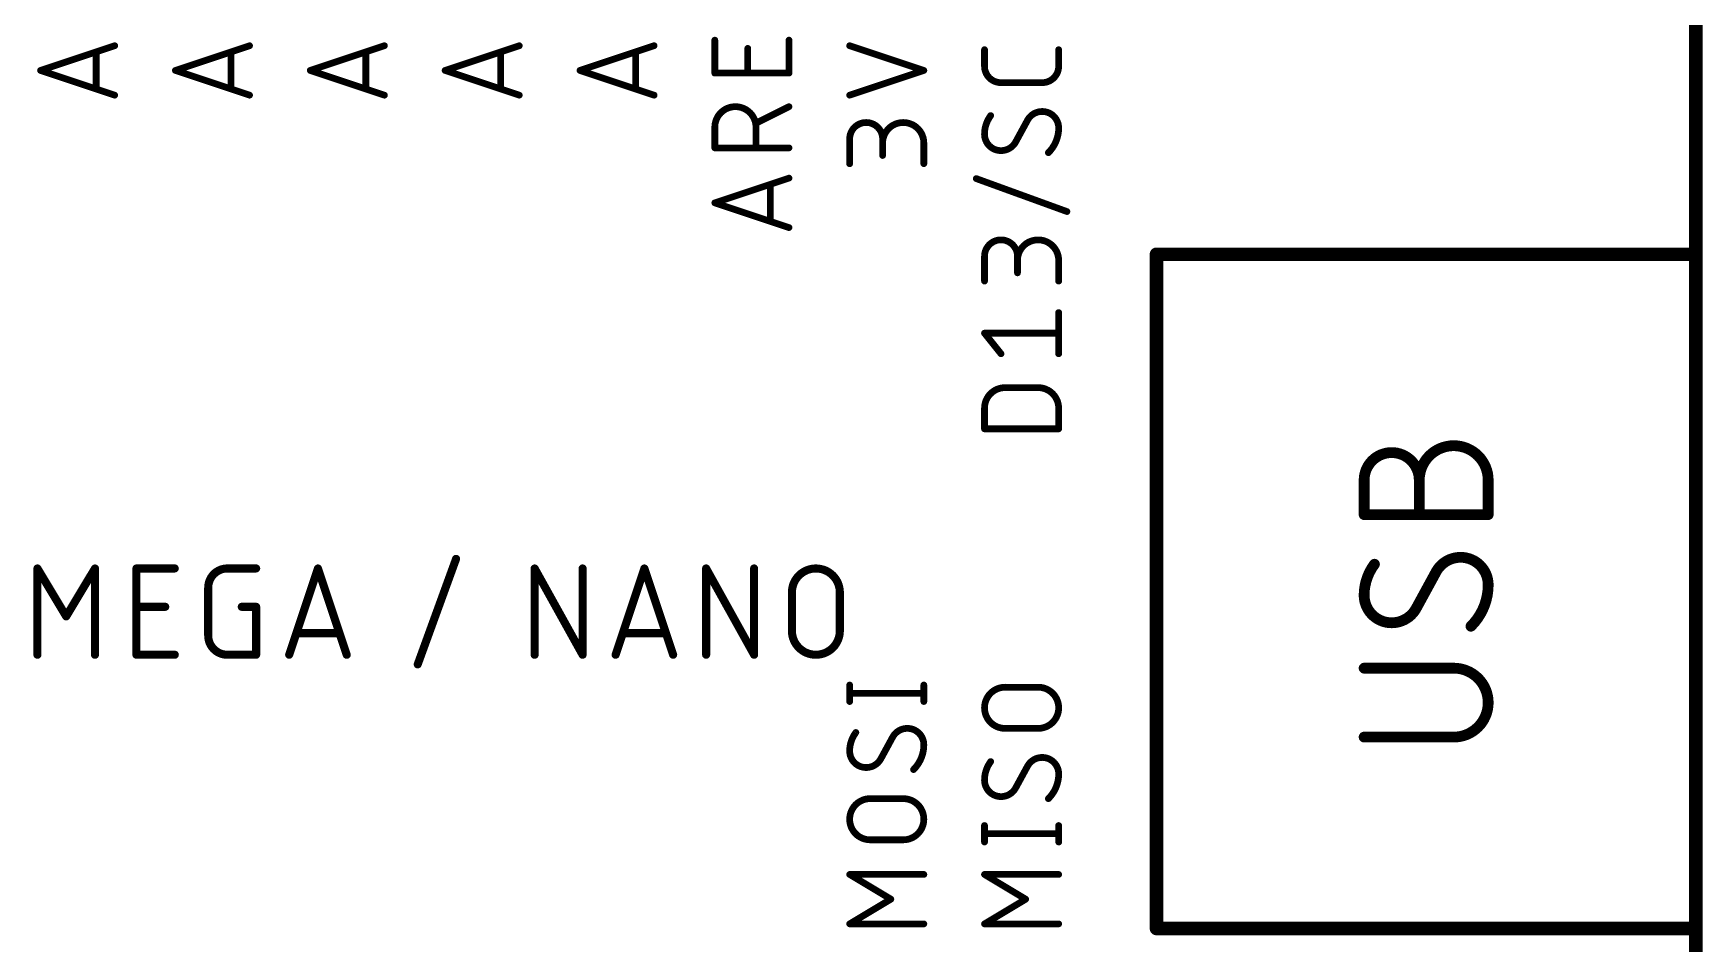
# Model space of a CAD drawing. Extents: x -165 to 95, y -26 to 154.
# Drawn here: x -117.67 to -86.23, y 55.6 to 72.74 of the extents above; entities that cross this region are included whole.
import ezdxf

# ---------------------------------------------------------------- set-up
doc = ezdxf.new("R2010")
doc.units = 0
doc.layers.add('94', color=14, linetype='CONTINUOUS')
doc.layers.add('95', color=250, linetype='CONTINUOUS')

msp = doc.modelspace()

# ---------------------------------------------------------------- linework, layer by layer
at = {"layer": '94'}
for points, const_width in [([(-86.36, 76.2), (-86.36, 68.58)], 0.254), ([(-96.52, 55.88), (-96.52, 68.58)], 0.254), ([(-96.52, 68.58), (-86.36, 68.58)], 0.254), ([(-86.36, 68.58), (-86.36, 55.88)], 0.254), ([(-92.6084, 63.6761), (-92.6084, 64.3253)], 0.2032), ([(-91.5698, 63.6761), (-91.5698, 64.3253)], 0.2032), ([(-90.2716, 64.3253), (-90.2716, 63.6761)], 0.2032), ([(-90.2716, 63.6761), (-92.6084, 63.6761)], 0.2032), ([(-110.4343, 60.8556), (-109.7118, 62.8424)], 0.1524), ([(-117.5969, 61.0362), (-117.5969, 62.6618)], 0.1524), ([(-117.5969, 62.6618), (-117.055, 61.7587)], 0.1524), ([(-117.055, 61.7587), (-116.5131, 62.6618)], 0.1524), ([(-116.5131, 62.6618), (-116.5131, 61.0362)], 0.1524), ([(-115.732, 61.0362), (-115.732, 62.6618)], 0.1524), ([(-115.732, 62.6618), (-115.0096, 62.6618)], 0.1524), ([(-114.0191, 62.6618), (-113.4772, 62.6618)], 0.1524), ([(-112.8554, 61.0362), (-112.3135, 62.6618)], 0.1524), ([(-112.3135, 62.6618), (-111.7717, 61.0362)], 0.1524), ([(-108.232, 61.0362), (-108.232, 62.6618)], 0.1524), ([(-108.232, 62.6618), (-107.3289, 61.0362)], 0.1524), ([(-107.3289, 61.0362), (-107.3289, 62.6618)], 0.1524), ([(-106.7071, 61.0362), (-106.1652, 62.6618)], 0.1524), ([(-106.1652, 62.6618), (-105.6234, 61.0362)], 0.1524), ([(-105.0016, 61.0362), (-105.0016, 62.6618)], 0.1524), ([(-105.0016, 62.6618), (-104.0985, 61.0362)], 0.1524), ([(-104.0985, 61.0362), (-104.0985, 62.6618)], 0.1524), ([(-91.2453, 62.6121), (-91.6347, 61.8981)], 0.2032), ([(-114.3803, 61.3974), (-114.3803, 62.3006)], 0.1524), ([(-103.3863, 61.4878), (-103.3863, 62.2102)], 0.1524), ([(-102.4832, 62.2102), (-102.4832, 61.4878)], 0.1524), ([(-115.732, 61.9393), (-115.1902, 61.9393)], 0.1524), ([(-113.7481, 61.9393), (-113.4772, 61.9393)], 0.1524), ([(-113.4772, 61.9393), (-113.4772, 61.0362)], 0.1524), ([(-111.9071, 61.4426), (-112.7199, 61.4426)], 0.1524), ([(-105.7588, 61.4426), (-106.5716, 61.4426)], 0.1524), ([(-115.0096, 61.0362), (-115.732, 61.0362)], 0.1524), ([(-113.4772, 61.0362), (-114.0191, 61.0362)], 0.1524), ([(-90.9207, 60.7839), (-92.6084, 60.7839)], 0.2032), ([(-92.6084, 59.4856), (-90.9207, 59.4856)], 0.2032), ([(-86.36, 55.88), (-96.52, 55.88)], 0.254), ([(-86.36, 55.88), (-86.36, 48.26)], 0.254)]:
    msp.add_lwpolyline(points, dxfattribs=dict(at, const_width=const_width))
for points, const_width in [([(-96.4565, 68.58, 1), (-96.5835, 68.58)], 0.127), ([(-96.52, 68.6435, 1), (-96.52, 68.5165)], 0.127), ([(-86.2965, 68.58, 1), (-86.4235, 68.58)], 0.127), ([(-86.4235, 68.58, 1), (-86.2965, 68.58)], 0.127), ([(-86.36, 68.5165, 1), (-86.36, 68.6435)], 0.127), ([(-91.5698, 64.3253, 1), (-92.6084, 64.3253)], 0.2032), ([(-90.2716, 64.3253, 1), (-91.5698, 64.3253)], 0.2032), ([(-92.5576, 64.3253, 1), (-92.6592, 64.3253)], 0.1016), ([(-92.6592, 64.3253, 1), (-92.5576, 64.3253)], 0.1016), ([(-91.519, 64.3253, 1), (-91.6206, 64.3253)], 0.1016), ([(-91.6206, 64.3253, 1), (-91.519, 64.3253)], 0.1016), ([(-91.6206, 64.3253, 1), (-91.519, 64.3253)], 0.1016), ([(-90.2208, 64.3253, 1), (-90.3224, 64.3253)], 0.1016), ([(-90.3224, 64.3253, 1), (-90.2208, 64.3253)], 0.1016), ([(-92.6084, 63.7269, 1), (-92.6084, 63.6253)], 0.1016), ([(-92.6592, 63.6761, 1), (-92.5576, 63.6761)], 0.1016), ([(-91.6206, 63.6761, 1), (-91.519, 63.6761)], 0.1016), ([(-90.3224, 63.6761, 1), (-90.2208, 63.6761)], 0.1016), ([(-90.2716, 63.6253, 1), (-90.2716, 63.7269)], 0.1016), ([(-109.676, 62.8294, 1), (-109.7476, 62.8554)], 0.0762), ([(-90.7909, 62.8717, 0.2656), (-91.2453, 62.6121)], 0.2032), ([(-90.2716, 62.3524, 0.4142), (-90.7909, 62.8717)], 0.2032), ([(-90.7909, 62.9225, 1), (-90.7909, 62.8209)], 0.1016), ([(-90.7909, 62.8209, 1), (-90.7909, 62.9225)], 0.1016), ([(-117.5588, 62.6618, 1), (-117.635, 62.6618)], 0.0762), ([(-117.5642, 62.6814, 1), (-117.6295, 62.6422)], 0.0762), ([(-116.475, 62.6618, 1), (-116.5512, 62.6618)], 0.0762), ([(-116.4805, 62.6422, 1), (-116.5458, 62.6814)], 0.0762), ([(-115.6939, 62.6618, 1), (-115.7701, 62.6618)], 0.0762), ([(-115.732, 62.6999, 1), (-115.732, 62.6237)], 0.0762), ([(-115.0096, 62.6237, 1), (-115.0096, 62.6999)], 0.0762), ([(-114.0191, 62.6618, 0.4142), (-114.3803, 62.3006)], 0.1524), ([(-114.0191, 62.6999, 1), (-114.0191, 62.6237)], 0.0762), ([(-114.0191, 62.6237, 1), (-114.0191, 62.6999)], 0.0762), ([(-113.4772, 62.6237, 1), (-113.4772, 62.6999)], 0.0762), ([(-112.2774, 62.6738, 1), (-112.3497, 62.6498)], 0.0762), ([(-112.2774, 62.6498, 1), (-112.3497, 62.6738)], 0.0762), ([(-108.1939, 62.6618, 1), (-108.2701, 62.6618)], 0.0762), ([(-108.1987, 62.6803, 1), (-108.2653, 62.6433)], 0.0762), ([(-107.2908, 62.6618, 1), (-107.367, 62.6618)], 0.0762), ([(-106.1291, 62.6738, 1), (-106.2014, 62.6498)], 0.0762), ([(-106.1291, 62.6498, 1), (-106.2014, 62.6738)], 0.0762), ([(-104.9635, 62.6618, 1), (-105.0397, 62.6618)], 0.0762), ([(-104.9683, 62.6803, 1), (-105.0349, 62.6433)], 0.0762), ([(-104.0604, 62.6618, 1), (-104.1366, 62.6618)], 0.0762), ([(-102.4832, 62.2102, 1), (-103.3863, 62.2102)], 0.1524), ([(-92.4137, 62.7419, 0.1623), (-92.6084, 62.1577)], 0.2032), ([(-92.373, 62.7114, 1), (-92.4543, 62.7724)], 0.1016), ([(-91.289, 62.6379, 1), (-91.2015, 62.5863)], 0.1016), ([(-91.2007, 62.5878, 1), (-91.2899, 62.6364)], 0.1016), ([(-114.3422, 62.3006, 1), (-114.4184, 62.3006)], 0.0762), ([(-114.4184, 62.3006, 1), (-114.3422, 62.3006)], 0.0762), ([(-103.3482, 62.2102, 1), (-103.4244, 62.2102)], 0.0762), ([(-102.4451, 62.2102, 1), (-102.5213, 62.2102)], 0.0762), ([(-92.6084, 62.1577, 0.4142), (-92.0891, 61.6384)], 0.2032), ([(-92.5576, 62.1577, 1), (-92.6592, 62.1577)], 0.1016), ([(-90.5962, 61.5735, 0.2), (-90.2716, 62.3524)], 0.2032), ([(-90.2208, 62.3524, 1), (-90.3224, 62.3524)], 0.1016), ([(-90.3224, 62.3524, 1), (-90.2208, 62.3524)], 0.1016), ([(-115.732, 61.9774, 1), (-115.732, 61.9012)], 0.0762), ([(-115.1902, 61.9012, 1), (-115.1902, 61.9774)], 0.0762), ([(-113.7481, 61.9774, 1), (-113.7481, 61.9012)], 0.0762), ([(-113.4391, 61.9393, 1), (-113.5153, 61.9393)], 0.0762), ([(-113.4772, 61.9012, 1), (-113.4772, 61.9774)], 0.0762), ([(-103.4244, 62.2102, 1), (-103.3482, 62.2102)], 0.0762), ([(-102.5213, 62.2102, 1), (-102.4451, 62.2102)], 0.0762), ([(-92.6592, 62.1577, 1), (-92.5576, 62.1577)], 0.1016), ([(-92.0891, 61.6384, 0.2656), (-91.6347, 61.8981)], 0.2032), ([(-91.6793, 61.9224, 1), (-91.5901, 61.8737)], 0.1016), ([(-91.591, 61.8723, 1), (-91.6785, 61.9239)], 0.1016), ([(-117.0877, 61.7783, 1), (-117.0223, 61.7391)], 0.0762), ([(-117.0877, 61.7391, 1), (-117.0223, 61.7783)], 0.0762), ([(-92.0891, 61.6892, 1), (-92.0891, 61.5876)], 0.1016), ([(-92.0891, 61.5876, 1), (-92.0891, 61.6892)], 0.1016), ([(-90.6319, 61.6096, 1), (-90.5604, 61.5374)], 0.1016), ([(-114.3803, 61.3974, 0.4142), (-114.0191, 61.0362)], 0.1524), ([(-114.3422, 61.3974, 1), (-114.4184, 61.3974)], 0.0762), ([(-114.4184, 61.3974, 1), (-114.3422, 61.3974)], 0.0762), ([(-112.7199, 61.4807, 1), (-112.7199, 61.4045)], 0.0762), ([(-111.9071, 61.4045, 1), (-111.9071, 61.4807)], 0.0762), ([(-106.5716, 61.4807, 1), (-106.5716, 61.4045)], 0.0762), ([(-105.7588, 61.4045, 1), (-105.7588, 61.4807)], 0.0762), ([(-103.3863, 61.4878, 1), (-102.4832, 61.4878)], 0.1524), ([(-103.3482, 61.4878, 1), (-103.4244, 61.4878)], 0.0762), ([(-103.4244, 61.4878, 1), (-103.3482, 61.4878)], 0.0762), ([(-102.4451, 61.4878, 1), (-102.5213, 61.4878)], 0.0762), ([(-102.5213, 61.4878, 1), (-102.4451, 61.4878)], 0.0762), ([(-117.635, 61.0362, 1), (-117.5588, 61.0362)], 0.0762), ([(-116.5512, 61.0362, 1), (-116.475, 61.0362)], 0.0762), ([(-115.732, 61.0743, 1), (-115.732, 60.9981)], 0.0762), ([(-115.7701, 61.0362, 1), (-115.6939, 61.0362)], 0.0762), ([(-115.0096, 60.9981, 1), (-115.0096, 61.0743)], 0.0762), ([(-114.0191, 61.0743, 1), (-114.0191, 60.9981)], 0.0762), ([(-114.0191, 60.9981, 1), (-114.0191, 61.0743)], 0.0762), ([(-113.5153, 61.0362, 1), (-113.4391, 61.0362)], 0.0762), ([(-113.4772, 60.9981, 1), (-113.4772, 61.0743)], 0.0762), ([(-112.8915, 61.0482, 1), (-112.8192, 61.0242)], 0.0762), ([(-111.8078, 61.0242, 1), (-111.7355, 61.0482)], 0.0762), ([(-108.2701, 61.0362, 1), (-108.1939, 61.0362)], 0.0762), ([(-107.367, 61.0362, 1), (-107.2908, 61.0362)], 0.0762), ([(-107.3622, 61.0177, 1), (-107.2956, 61.0547)], 0.0762), ([(-106.7433, 61.0482, 1), (-106.671, 61.0242)], 0.0762), ([(-105.6595, 61.0242, 1), (-105.5872, 61.0482)], 0.0762), ([(-105.0397, 61.0362, 1), (-104.9635, 61.0362)], 0.0762), ([(-104.1366, 61.0362, 1), (-104.0604, 61.0362)], 0.0762), ([(-104.1318, 61.0177, 1), (-104.0652, 61.0547)], 0.0762), ([(-110.4701, 60.8686, 1), (-110.3985, 60.8426)], 0.0762), ([(-92.6084, 60.8347, 1), (-92.6084, 60.7331)], 0.1016), ([(-90.9207, 59.4856, 1), (-90.9207, 60.7839)], 0.2032), ([(-90.9207, 60.8347, 1), (-90.9207, 60.7331)], 0.1016), ([(-90.9207, 60.7331, 1), (-90.9207, 60.8347)], 0.1016), ([(-92.6084, 59.5364, 1), (-92.6084, 59.4348)], 0.1016), ([(-90.9207, 59.5364, 1), (-90.9207, 59.4348)], 0.1016), ([(-90.9207, 59.4348, 1), (-90.9207, 59.5364)], 0.1016), ([(-96.52, 55.9435, 1), (-96.52, 55.8165)], 0.127), ([(-86.2965, 55.88, 1), (-86.4235, 55.88)], 0.127), ([(-86.36, 55.8165, 1), (-86.36, 55.9435)], 0.127), ([(-96.5835, 55.88, 1), (-96.4565, 55.88)], 0.127), ([(-86.4235, 55.88, 1), (-86.2965, 55.88)], 0.127)]:
    msp.add_lwpolyline(points, format="xyb", dxfattribs=dict(at, const_width=const_width))
at = {"layer": '95'}
for points, const_width in [([(-104.8068, 72.6134, 1), (-104.8703, 72.6134)], 0.0635), ([(-103.4098, 72.6134, 1), (-103.4733, 72.6134)], 0.0635), ([(-116.459, 72.392, 1), (-116.5225, 72.392)], 0.0635), ([(-116.1315, 72.4783, 1), (-116.1515, 72.5386)], 0.0635), ([(-113.919, 72.392, 1), (-113.9825, 72.392)], 0.0635), ([(-113.5915, 72.4783, 1), (-113.6115, 72.5386)], 0.0635), ([(-111.379, 72.392, 1), (-111.4425, 72.392)], 0.0635), ([(-111.0515, 72.4783, 1), (-111.0715, 72.5386)], 0.0635), ([(-108.839, 72.392, 1), (-108.9025, 72.392)], 0.0635), ([(-108.5115, 72.4783, 1), (-108.5315, 72.5386)], 0.0635), ([(-106.299, 72.392, 1), (-106.3625, 72.392)], 0.0635), ([(-105.9715, 72.4783, 1), (-105.9915, 72.5386)], 0.0635), ([(-104.1859, 72.4581, 1), (-104.2494, 72.4581)], 0.0635), ([(-102.2885, 72.5386, 1), (-102.3085, 72.4783)], 0.0635), ([(-99.7267, 72.4337, 1), (-99.7903, 72.4337)], 0.0635), ([(-98.3298, 72.4337, 1), (-98.3933, 72.4337)], 0.0635), ([(-117.5285, 72.0729, 1), (-117.5485, 72.0127)], 0.0635), ([(-117.5485, 72.0729, 1), (-117.5285, 72.0127)], 0.0635), ([(-114.9885, 72.0729, 1), (-115.0085, 72.0127)], 0.0635), ([(-115.0085, 72.0729, 1), (-114.9885, 72.0127)], 0.0635), ([(-112.4485, 72.0729, 1), (-112.4685, 72.0127)], 0.0635), ([(-112.4685, 72.0729, 1), (-112.4485, 72.0127)], 0.0635), ([(-109.9085, 72.0729, 1), (-109.9285, 72.0127)], 0.0635), ([(-109.9285, 72.0729, 1), (-109.9085, 72.0127)], 0.0635), ([(-107.3685, 72.0729, 1), (-107.3885, 72.0127)], 0.0635), ([(-107.3885, 72.0729, 1), (-107.3685, 72.0127)], 0.0635), ([(-104.8703, 71.9925, 1), (-104.8068, 71.9925)], 0.0635), ([(-104.8385, 72.0242, 1), (-104.8385, 71.9607)], 0.0635), ([(-104.2494, 71.9925, 1), (-104.1859, 71.9925)], 0.0635), ([(-103.4733, 71.9925, 1), (-103.4098, 71.9925)], 0.0635), ([(-103.4415, 71.9607, 1), (-103.4415, 72.0242)], 0.0635), ([(-100.8915, 72.0127, 1), (-100.9115, 72.0729)], 0.0635), ([(-100.9115, 72.0127, 1), (-100.8915, 72.0729)], 0.0635), ([(-99.7903, 72.1232, 1), (-99.7267, 72.1232)], 0.0635), ([(-99.7585, 72.1232, 0.4142), (-99.4481, 71.8128)], 0.127), ([(-99.7268, 72.1232, 1), (-99.7902, 72.1232)], 0.0635), ([(-98.6719, 71.8128, 0.4142), (-98.3615, 72.1232)], 0.127), ([(-98.3298, 72.1232, 1), (-98.3933, 72.1232)], 0.0635), ([(-98.3933, 72.1232, 1), (-98.3298, 72.1232)], 0.0635), ([(-116.5225, 71.6935, 1), (-116.459, 71.6935)], 0.0635), ([(-113.9825, 71.6935, 1), (-113.919, 71.6935)], 0.0635), ([(-111.4425, 71.6935, 1), (-111.379, 71.6935)], 0.0635), ([(-108.9025, 71.6935, 1), (-108.839, 71.6935)], 0.0635), ([(-106.3625, 71.6935, 1), (-106.299, 71.6935)], 0.0635), ([(-99.4481, 71.8445, 1), (-99.4481, 71.781)], 0.0635), ([(-99.4481, 71.781, 1), (-99.4481, 71.8445)], 0.0635), ([(-98.6719, 71.8445, 1), (-98.6719, 71.781)], 0.0635), ([(-98.6719, 71.781, 1), (-98.6719, 71.8445)], 0.0635), ([(-116.1515, 71.547, 1), (-116.1315, 71.6072)], 0.0635), ([(-113.6115, 71.547, 1), (-113.5915, 71.6072)], 0.0635), ([(-111.0715, 71.547, 1), (-111.0515, 71.6072)], 0.0635), ([(-108.5315, 71.547, 1), (-108.5115, 71.6072)], 0.0635), ([(-105.9915, 71.547, 1), (-105.9715, 71.6072)], 0.0635), ([(-104.0624, 70.9722, 1), (-104.8385, 70.9722)], 0.127), ([(-103.4273, 71.3319, 1), (-103.4557, 71.3887)], 0.0635), ([(-102.3085, 71.6072, 1), (-102.2885, 71.547)], 0.0635), ([(-104.0766, 71.0782, 1), (-104.0482, 71.0214)], 0.0635), ([(-101.6776, 70.7516, 1), (-102.2985, 70.7516)], 0.127), ([(-100.9015, 70.6739, 1), (-101.6776, 70.6739)], 0.127), ([(-99.6421, 71.192, 0.1623), (-99.7585, 70.8428)], 0.127), ([(-99.6167, 71.173, 1), (-99.6675, 71.2111)], 0.0635), ([(-98.6719, 71.2696, 0.2656), (-98.9436, 71.1144)], 0.127), ([(-98.9709, 71.1305, 1), (-98.9162, 71.0983)], 0.0635), ([(-98.9157, 71.0992, 1), (-98.9715, 71.1296)], 0.0635), ([(-98.6719, 71.3014, 1), (-98.6719, 71.2379)], 0.0635), ([(-98.3615, 70.9592, 0.4142), (-98.6719, 71.2696)], 0.127), ([(-98.6719, 71.2379, 1), (-98.6719, 71.3014)], 0.0635), ([(-104.8068, 70.9722, 1), (-104.8703, 70.9722)], 0.0635), ([(-104.8703, 70.9722, 1), (-104.8068, 70.9722)], 0.0635), ([(-104.0306, 70.9722, 1), (-104.0941, 70.9722)], 0.0635), ([(-104.0941, 70.9722, 1), (-104.0306, 70.9722)], 0.0635), ([(-102.2668, 70.7516, 1), (-102.3303, 70.7516)], 0.0635), ([(-102.3303, 70.7516, 1), (-102.2668, 70.7516)], 0.0635), ([(-101.6459, 70.7516, 1), (-101.7094, 70.7516)], 0.0635), ([(-101.7094, 70.7516, 1), (-101.6459, 70.7516)], 0.0635), ([(-99.7585, 70.8428, 0.4142), (-99.4481, 70.5323)], 0.127), ([(-99.7267, 70.8428, 1), (-99.7902, 70.8428)], 0.0635), ([(-99.7902, 70.8428, 1), (-99.7268, 70.8428)], 0.0635), ([(-99.4481, 70.5323, 0.2656), (-99.1764, 70.6876)], 0.127), ([(-99.1491, 70.6714, 1), (-99.2038, 70.7037)], 0.0635), ([(-98.5555, 70.4935, 0.2), (-98.3615, 70.9592)], 0.127), ([(-98.3298, 70.9592, 1), (-98.3932, 70.9592)], 0.0635), ([(-98.3933, 70.9592, 1), (-98.3298, 70.9592)], 0.0635), ([(-104.8703, 70.5842, 1), (-104.8068, 70.5842)], 0.0635), ([(-104.8385, 70.6159, 1), (-104.8385, 70.5524)], 0.0635), ([(-104.0941, 70.5842, 1), (-104.0306, 70.5842)], 0.0635), ([(-103.4415, 70.5524, 1), (-103.4415, 70.6159)], 0.0635), ([(-101.7094, 70.6739, 1), (-101.6459, 70.6739)], 0.0635), ([(-101.7094, 70.4411, 1), (-101.6459, 70.4411)], 0.0635), ([(-100.8697, 70.6739, 1), (-100.9333, 70.6739)], 0.0635), ([(-100.9333, 70.6739, 1), (-100.8697, 70.6739)], 0.0635), ([(-99.4481, 70.5641, 1), (-99.4481, 70.5006)], 0.0635), ([(-99.4481, 70.5006, 1), (-99.4481, 70.5641)], 0.0635), ([(-99.2043, 70.7028, 1), (-99.1485, 70.6724)], 0.0635), ([(-98.5779, 70.5161, 1), (-98.5332, 70.471)], 0.0635), ([(-102.3303, 70.2859, 1), (-102.2668, 70.2859)], 0.0635), ([(-100.9333, 70.2859, 1), (-100.8697, 70.2859)], 0.0635), ([(-103.759, 69.8981, 1), (-103.8225, 69.8981)], 0.0635), ([(-103.4315, 69.9844, 1), (-103.4515, 70.0446)], 0.0635), ([(-99.9029, 70.0355, 1), (-99.9246, 69.9759)], 0.0635), ([(-104.8285, 69.5789, 1), (-104.8485, 69.5187)], 0.0635), ([(-104.8485, 69.5789, 1), (-104.8285, 69.5187)], 0.0635), ([(-103.8225, 69.1996, 1), (-103.759, 69.1996)], 0.0635), ([(-98.2171, 69.355, 1), (-98.1954, 69.4147)], 0.0635), ([(-103.4515, 69.053, 1), (-103.4315, 69.1133)], 0.0635), ([(-99.1376, 68.5409, 1), (-99.7585, 68.5409)], 0.127), ([(-98.3615, 68.4633, 1), (-99.1376, 68.4633)], 0.127), ([(-99.7267, 68.5409, 1), (-99.7903, 68.5409)], 0.0635), ([(-99.7903, 68.5409, 1), (-99.7267, 68.5409)], 0.0635), ([(-99.1059, 68.5409, 1), (-99.1694, 68.5409)], 0.0635), ([(-99.1694, 68.5409, 1), (-99.1059, 68.5409)], 0.0635), ([(-99.1694, 68.4633, 1), (-99.1059, 68.4633)], 0.0635), ([(-99.1694, 68.2305, 1), (-99.1059, 68.2305)], 0.0635), ([(-98.3298, 68.4633, 1), (-98.3933, 68.4633)], 0.0635), ([(-98.3933, 68.4633, 1), (-98.3298, 68.4633)], 0.0635), ([(-99.7903, 68.0752, 1), (-99.7267, 68.0752)], 0.0635), ([(-98.3933, 68.0752, 1), (-98.3298, 68.0752)], 0.0635), ([(-98.3298, 67.4825, 1), (-98.3933, 67.4825)], 0.0635), ([(-99.7337, 67.1143, 1), (-99.7833, 67.0746)], 0.0635), ([(-99.7585, 67.1262, 1), (-99.7585, 67.0627)], 0.0635), ([(-98.3615, 67.0627, 1), (-98.3615, 67.1262)], 0.0635), ([(-99.4728, 66.6865, 1), (-99.4233, 66.7262)], 0.0635), ([(-98.3933, 66.7064, 1), (-98.3298, 66.7064)], 0.0635), ([(-99.3704, 66.068, 0.4142), (-99.7585, 65.68)], 0.127), ([(-99.3704, 66.0998, 1), (-99.3704, 66.0363)], 0.0635), ([(-99.3704, 66.0363, 1), (-99.3704, 66.0998)], 0.0635), ([(-98.7496, 66.0998, 1), (-98.7496, 66.0363)], 0.0635), ([(-98.3615, 65.68, 0.4142), (-98.7496, 66.068)], 0.127), ([(-98.7496, 66.0363, 1), (-98.7496, 66.0998)], 0.0635), ([(-99.7267, 65.68, 1), (-99.7903, 65.68)], 0.0635), ([(-99.7903, 65.68, 1), (-99.7267, 65.68)], 0.0635), ([(-98.3298, 65.68, 1), (-98.3933, 65.68)], 0.0635), ([(-98.3932, 65.68, 1), (-98.3297, 65.68)], 0.0635), ([(-99.7585, 65.3237, 1), (-99.7585, 65.2601)], 0.0635), ([(-99.7903, 65.2919, 1), (-99.7267, 65.2919)], 0.0635), ([(-98.3933, 65.2919, 1), (-98.3298, 65.2919)], 0.0635), ([(-98.3615, 65.2601, 1), (-98.3615, 65.3237)], 0.0635), ([(-102.2668, 60.4662, 1), (-102.3303, 60.4662)], 0.0635), ([(-102.2985, 60.3427, 1), (-102.2985, 60.2792)], 0.0635), ([(-100.8697, 60.4662, 1), (-100.9333, 60.4662)], 0.0635), ([(-100.9015, 60.2792, 1), (-100.9015, 60.3427)], 0.0635), ([(-99.3704, 60.4252, 1), (-99.3704, 59.6491)], 0.127), ([(-99.3704, 60.457, 1), (-99.3704, 60.3935)], 0.0635), ([(-99.3704, 60.3935, 1), (-99.3704, 60.457)], 0.0635), ([(-98.7496, 60.457, 1), (-98.7496, 60.3935)], 0.0635), ([(-98.7496, 59.6491, 1), (-98.7496, 60.4252)], 0.127), ([(-98.7496, 60.3935, 1), (-98.7496, 60.457)], 0.0635), ([(-102.3303, 60.1557, 1), (-102.2668, 60.1557)], 0.0635), ([(-100.9333, 60.1557, 1), (-100.8697, 60.1557)], 0.0635), ([(-102.1821, 59.5719, 0.1623), (-102.2985, 59.2227)], 0.127), ([(-102.1567, 59.5529, 1), (-102.2075, 59.591)], 0.0635), ([(-101.2119, 59.6495, 0.2656), (-101.4836, 59.4943)], 0.127), ([(-101.5109, 59.5104, 1), (-101.4562, 59.4782)], 0.0635), ([(-101.4557, 59.4791, 1), (-101.5115, 59.5095)], 0.0635), ([(-101.2119, 59.6813, 1), (-101.2119, 59.6178)], 0.0635), ([(-100.9015, 59.3391, 0.4142), (-101.2119, 59.6495)], 0.127), ([(-101.2119, 59.6178, 1), (-101.2119, 59.6813)], 0.0635), ([(-99.3704, 59.6809, 1), (-99.3704, 59.6174)], 0.0635), ([(-99.3704, 59.6174, 1), (-99.3704, 59.6809)], 0.0635), ([(-98.7496, 59.6809, 1), (-98.7496, 59.6174)], 0.0635), ([(-98.7496, 59.6174, 1), (-98.7496, 59.6809)], 0.0635), ([(-102.2985, 59.2227, 0.4142), (-101.9881, 58.9122)], 0.127), ([(-102.2667, 59.2227, 1), (-102.3302, 59.2227)], 0.0635), ([(-102.3302, 59.2227, 1), (-102.2668, 59.2227)], 0.0635), ([(-101.9881, 58.9122, 0.2656), (-101.7164, 59.0674)], 0.127), ([(-101.7443, 59.0826, 1), (-101.6885, 59.0522)], 0.0635), ([(-101.6891, 59.0513, 1), (-101.7438, 59.0836)], 0.0635), ([(-101.0955, 58.8734, 0.2), (-100.9015, 59.3391)], 0.127), ([(-100.9333, 59.3391, 1), (-100.8697, 59.3391)], 0.0635), ([(-100.8698, 59.3391, 1), (-100.9332, 59.3391)], 0.0635), ([(-98.6719, 59.102, 0.2656), (-98.9436, 58.9468)], 0.127), ([(-98.3615, 58.7915, 0.4142), (-98.6719, 59.102)], 0.127), ([(-98.6719, 59.1337, 1), (-98.6719, 59.0702)], 0.0635), ([(-98.6719, 59.0702, 1), (-98.6719, 59.1337)], 0.0635), ([(-101.9881, 58.944, 1), (-101.9881, 58.8805)], 0.0635), ([(-101.9881, 58.8805, 1), (-101.9881, 58.944)], 0.0635), ([(-101.1179, 58.896, 1), (-101.0732, 58.8509)], 0.0635), ([(-99.6421, 59.0244, 0.1623), (-99.7585, 58.6751)], 0.127), ([(-99.6167, 59.0053, 1), (-99.6675, 59.0434)], 0.0635), ([(-98.9709, 58.9629, 1), (-98.9162, 58.9306)], 0.0635), ([(-98.9157, 58.9316, 1), (-98.9715, 58.962)], 0.0635), ([(-98.5555, 58.3259, 0.2), (-98.3615, 58.7915)], 0.127), ([(-98.3298, 58.7915, 1), (-98.3932, 58.7915)], 0.0635), ([(-98.3933, 58.7915, 1), (-98.3298, 58.7915)], 0.0635), ([(-99.7585, 58.6751, 0.4142), (-99.4481, 58.3647)], 0.127), ([(-99.7267, 58.6751, 1), (-99.7902, 58.6751)], 0.0635), ([(-99.7902, 58.6751, 1), (-99.7268, 58.6751)], 0.0635), ([(-99.4481, 58.3647, 0.2656), (-99.1764, 58.5199)], 0.127), ([(-99.2043, 58.5351, 1), (-99.1485, 58.5047)], 0.0635), ([(-99.1491, 58.5038, 1), (-99.2038, 58.536)], 0.0635), ([(-101.9104, 58.3263, 1), (-101.9104, 57.5502)], 0.127), ([(-101.9104, 58.3581, 1), (-101.9104, 58.2946)], 0.0635), ([(-101.9104, 58.2946, 1), (-101.9104, 58.3581)], 0.0635), ([(-101.2896, 58.3581, 1), (-101.2896, 58.2946)], 0.0635), ([(-101.2896, 57.5502, 1), (-101.2896, 58.3263)], 0.127), ([(-101.2896, 58.2946, 1), (-101.2896, 58.3581)], 0.0635), ([(-99.4481, 58.3964, 1), (-99.4481, 58.3329)], 0.0635), ([(-99.4481, 58.3329, 1), (-99.4481, 58.3964)], 0.0635), ([(-98.5779, 58.3484, 1), (-98.5332, 58.3033)], 0.0635), ([(-99.7267, 57.8197, 1), (-99.7903, 57.8197)], 0.0635), ([(-98.3298, 57.8197, 1), (-98.3933, 57.8197)], 0.0635), ([(-101.9104, 57.5819, 1), (-101.9104, 57.5184)], 0.0635), ([(-101.9104, 57.5184, 1), (-101.9104, 57.5819)], 0.0635), ([(-101.2896, 57.5819, 1), (-101.2896, 57.5184)], 0.0635), ([(-101.2896, 57.5184, 1), (-101.2896, 57.5819)], 0.0635), ([(-99.7903, 57.5093, 1), (-99.7267, 57.5093)], 0.0635), ([(-99.7585, 57.6962, 1), (-99.7585, 57.6327)], 0.0635), ([(-98.3933, 57.5093, 1), (-98.3298, 57.5093)], 0.0635), ([(-98.3615, 57.6327, 1), (-98.3615, 57.6962)], 0.0635), ([(-102.2822, 56.9254, 1), (-102.3148, 56.8709)], 0.0635), ([(-102.2985, 56.9299, 1), (-102.2985, 56.8664)], 0.0635), ([(-100.9015, 56.8664, 1), (-100.9015, 56.9299)], 0.0635), ([(-99.7422, 56.9254, 1), (-99.7748, 56.8709)], 0.0635), ([(-99.7585, 56.9299, 1), (-99.7585, 56.8664)], 0.0635), ([(-98.3615, 56.8664, 1), (-98.3615, 56.9299)], 0.0635), ([(-101.5061, 56.4053, 1), (-101.5387, 56.4597)], 0.0635), ([(-101.5387, 56.4053, 1), (-101.5061, 56.4597)], 0.0635), ([(-98.9661, 56.4053, 1), (-98.9987, 56.4597)], 0.0635), ([(-98.9987, 56.4053, 1), (-98.9661, 56.4597)], 0.0635), ([(-102.2985, 55.9986, 1), (-102.2985, 55.9351)], 0.0635), ([(-102.3148, 55.9941, 1), (-102.2822, 55.9396)], 0.0635), ([(-100.9015, 55.9351, 1), (-100.9015, 55.9986)], 0.0635), ([(-99.7585, 55.9986, 1), (-99.7585, 55.9351)], 0.0635), ([(-99.7748, 55.9941, 1), (-99.7422, 55.9396)], 0.0635), ([(-98.3615, 55.9351, 1), (-98.3615, 55.9986)], 0.0635)]:
    msp.add_lwpolyline(points, format="xyb", dxfattribs=dict(at, const_width=const_width))
at = {"layer": '95', "const_width": 0.127}
for points in [[(-104.8385, 71.9925), (-104.8385, 72.6134)], [(-103.4415, 72.6134), (-103.4415, 71.9925)], [(-117.5385, 72.0428), (-116.1415, 72.5085)], [(-116.4908, 72.392), (-116.4908, 71.6935)], [(-114.9985, 72.0428), (-113.6015, 72.5085)], [(-113.9507, 72.392), (-113.9507, 71.6935)], [(-112.4585, 72.0428), (-111.0615, 72.5085)], [(-111.4108, 72.392), (-111.4108, 71.6935)], [(-109.9185, 72.0428), (-108.5215, 72.5085)], [(-108.8708, 72.392), (-108.8708, 71.6935)], [(-107.3785, 72.0428), (-105.9815, 72.5085)], [(-106.3308, 72.392), (-106.3308, 71.6935)], [(-104.2176, 71.9925), (-104.2176, 72.4581)], [(-100.9015, 72.0428), (-102.2985, 72.5085)], [(-99.7585, 72.1232), (-99.7585, 72.4337)], [(-98.3615, 72.4337), (-98.3615, 72.1232)], [(-116.1415, 71.5771), (-117.5385, 72.0428)], [(-113.6015, 71.5771), (-114.9985, 72.0428)], [(-111.0615, 71.5771), (-112.4585, 72.0428)], [(-108.5215, 71.5771), (-109.9185, 72.0428)], [(-105.9815, 71.5771), (-107.3785, 72.0428)], [(-103.4415, 71.9925), (-104.8385, 71.9925)], [(-102.2985, 71.5771), (-100.9015, 72.0428)], [(-98.6719, 71.8128), (-99.4481, 71.8128)], [(-103.4415, 71.3603), (-104.0624, 71.0498)], [(-98.9436, 71.1144), (-99.1764, 70.6876)], [(-104.8385, 70.5842), (-104.8385, 70.9722)], [(-104.0624, 70.9722), (-104.0624, 70.5842)], [(-102.2985, 70.2859), (-102.2985, 70.7516)], [(-101.6776, 70.7516), (-101.6776, 70.4411)], [(-103.4415, 70.5842), (-104.8385, 70.5842)], [(-100.9015, 70.2859), (-100.9015, 70.6739)], [(-104.8385, 69.5488), (-103.4415, 70.0145)], [(-103.7908, 69.8981), (-103.7908, 69.1996)], [(-98.2063, 69.3848), (-99.9137, 70.0057)], [(-103.4415, 69.0832), (-104.8385, 69.5488)], [(-99.7585, 68.0752), (-99.7585, 68.5409)], [(-99.1376, 68.5409), (-99.1376, 68.2305)], [(-98.3615, 68.0752), (-98.3615, 68.4633)], [(-98.3615, 66.7064), (-98.3615, 67.4825)], [(-99.4481, 66.7064), (-99.7585, 67.0944)], [(-99.7585, 67.0944), (-98.3615, 67.0944)], [(-99.3704, 66.068), (-98.7496, 66.068)], [(-99.7585, 65.2919), (-99.7585, 65.68)], [(-98.3615, 65.68), (-98.3615, 65.2919)], [(-98.3615, 65.2919), (-99.7585, 65.2919)], [(-102.2985, 60.1557), (-102.2985, 60.4662)], [(-102.2985, 60.3109), (-100.9015, 60.3109)], [(-100.9015, 60.1557), (-100.9015, 60.4662)], [(-99.3704, 60.4252), (-98.7496, 60.4252)], [(-101.4836, 59.4943), (-101.7164, 59.0674)], [(-98.7496, 59.6491), (-99.3704, 59.6491)], [(-98.9436, 58.9468), (-99.1764, 58.5199)], [(-101.9104, 58.3263), (-101.2896, 58.3263)], [(-99.7585, 57.5093), (-99.7585, 57.8197)], [(-98.3615, 57.5093), (-98.3615, 57.8197)], [(-101.2896, 57.5502), (-101.9104, 57.5502)], [(-99.7585, 57.6645), (-98.3615, 57.6645)], [(-101.5224, 56.4325), (-102.2985, 56.8982)], [(-102.2985, 56.8982), (-100.9015, 56.8982)], [(-98.9824, 56.4325), (-99.7585, 56.8982)], [(-99.7585, 56.8982), (-98.3615, 56.8982)], [(-102.2985, 55.9668), (-101.5224, 56.4325)], [(-99.7585, 55.9668), (-98.9824, 56.4325)], [(-100.9015, 55.9668), (-102.2985, 55.9668)], [(-98.3615, 55.9668), (-99.7585, 55.9668)]]:
    msp.add_lwpolyline(points, dxfattribs=at)

doc.saveas('drawing.dxf')
